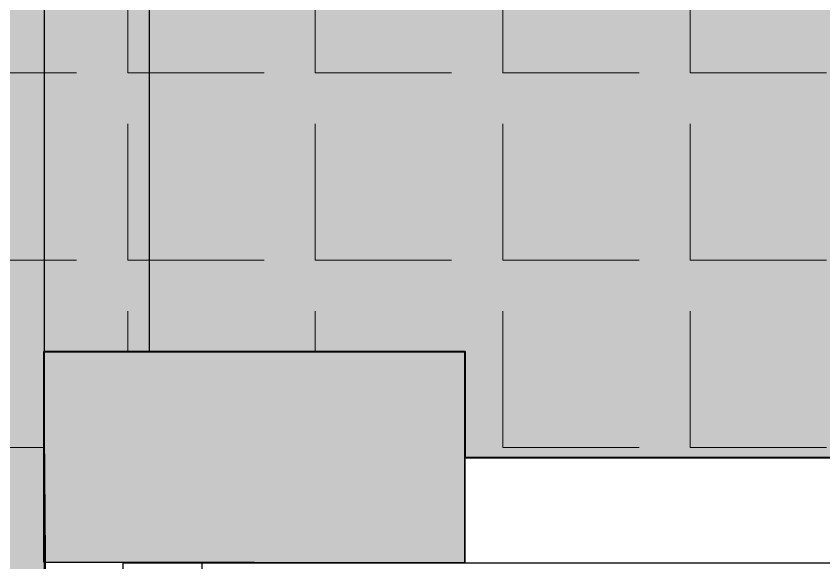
# Model space of a CAD drawing. Header units: millimetres. Extents: x -10496 to -5455, y -188 to 7293.
# Drawn here: x -7520.2 to -7366.7, y 3564.3 to 3668.2 of the extents above; entities that cross this region are included whole.
import ezdxf

# ---------------------------------------------------------------- set-up
doc = ezdxf.new("R2010")
doc.units = ezdxf.units.MM
for name, color, linetype, lineweight in [('.', 142, 'Continuous', 15), ('00 KOLON TARARMA', 43, 'Continuous', 13), ('00 TEFRİŞ', 252, 'Continuous', 13), ('GJC_duvar', 10, 'Continuous', 30), ('GJC_kolon', 87, 'Continuous', 35), ('GJC_ölçüler', 253, 'Continuous', 5)]:
    doc.layers.add(name, color=color, linetype=linetype, lineweight=lineweight)

# ---------------------------------------------------------------- blocks, each defined once
blk = doc.blocks.new('rölöveteyit')
at = {"layer": '.'}
h = blk.add_hatch(color=1, dxfattribs=at)
h.dxf.hatch_style = 1
edge = h.paths.add_edge_path()
edge.add_line((30397.04, -28775.81), (30397.04, -29355.68))
edge.add_line((30397.04, -29355.68), (31597.05, -29355.68))
edge.add_line((31597.05, -29355.68), (31587.02, -28125.53))
edge.add_line((31587.02, -28125.53), (31667.03, -28125.53))
edge.add_line((31667.03, -28125.53), (31667.03, -28145.53))
edge.add_line((31667.03, -28145.53), (31867.04, -28145.68))
edge.add_line((31867.04, -28145.68), (31867.04, -27605.68))
edge.add_line((31867.04, -27605.68), (31667.03, -27605.53))
edge.add_line((31667.03, -27605.53), (31667.03, -27625.53))
edge.add_line((31667.03, -27625.53), (31587.05, -27625.53))
edge.add_line((31587.05, -27625.53), (31587.05, -27605.79))
edge.add_line((31587.05, -27605.79), (31367.05, -27605.79))
edge.add_line((31367.05, -27605.79), (30667.03, -27605.53))
edge.add_line((30667.03, -27605.53), (30667.03, -27625.53))
edge.add_line((30667.03, -27625.53), (30587.03, -27625.53))
edge.add_line((30587.03, -27625.53), (30587.03, -27605.68))
edge.add_line((30587.03, -27605.68), (30387.04, -27605.68))
edge.add_line((30387.04, -27605.68), (30387.04, -28165.53))
edge.add_line((30387.04, -28165.53), (30367.05, -28165.68))
edge.add_line((30367.05, -28165.68), (30366.95, -28345.53))
edge.add_line((30366.95, -28345.53), (30527.04, -28345.61))
edge.add_line((30527.04, -28345.61), (30527.05, -28345.65))
edge.add_line((30527.05, -28345.65), (30666.95, -28345.64))
edge.add_line((30666.95, -28345.64), (30667.15, -28715.53))
edge.add_line((30667.15, -28715.53), (30427, -28715.66))
edge.add_line((30427, -28715.66), (30427, -28775.81))
edge.add_line((30427, -28775.81), (30397.04, -28775.81))
at = {"layer": '00 KOLON TARARMA'}
h = blk.add_hatch(dxfattribs=at)
h.set_pattern_fill('ANSI33', color=256, scale=2, angle=360, style=0)
h.set_pattern_definition([(45, (80672.845, -64092.454), (-8.980256, 8.980256), []), (45, (80681.825, -64092.454), (-8.980256, 8.980256), [6.35, -3.175])])
h.paths.add_polyline_path([(31667.01, -28165.68), (31587.02, -28165.53), (31587.02, -28125.53), (31667.03, -28125.53)])
h.paths.add_polyline_path([(31667.03, -27625.53), (31587.02, -27625.53), (31587.02, -27585.53), (31667.03, -27585.53)])
h.paths.add_polyline_path([(30667.03, -27625.53), (30587.03, -27625.53), (30587.03, -27585.53), (30667.03, -27585.53)])
h.paths.add_polyline_path([(30667.03, -28165.53), (30587.03, -28165.53), (30587.03, -28125.53), (30667.03, -28125.53)])
at = {"color": 7, "true_color": 0xffffff}
for points in [[(31597.05, -29355.68), (31587.02, -28125.53), (31667.03, -28125.53), (31667.03, -28145.53), (31867.04, -28145.68), (31867.04, -27605.68), (31667.03, -27605.53), (31667.03, -27625.53), (31587.05, -27625.53), (31587.05, -27605.79), (31367.05, -27605.79), (30667.03, -27605.53), (30667.03, -27625.53), (30587.03, -27625.53), (30587.03, -27605.68), (30387.04, -27605.68), (30387.04, -28165.53), (30367.05, -28165.68), (30366.95, -28345.53), (30527.04, -28345.61), (30527.05, -28345.65), (30666.95, -28345.64), (30667.15, -28715.53)], [(31597.05, -29355.68), (31587.02, -28125.53), (31667.03, -28125.53), (31667.03, -28145.68), (31867.04, -28145.68), (31867.04, -27605.68), (31667.03, -27605.53), (31667.03, -27625.53), (31587.05, -27625.53), (31587.05, -27605.79), (31367.05, -27605.79), (30667.03, -27605.53), (30667.03, -27625.53), (30587.03, -27625.53), (30587.03, -27605.68), (30387.04, -27605.68), (30387.04, -28165.53), (30367.05, -28165.68), (30366.95, -28345.53), (30527.04, -28345.61), (30527.05, -28345.65), (30666.95, -28345.64), (30667.15, -28715.53)]]:
    blk.add_lwpolyline(points, dxfattribs=at)
at = {"layer": 'GJC_duvar'}
for points in [[(31587.03, -27755.53), (31587.04, -28165.68), (31587.05, -28165.68)], [(31607.03, -27755.53), (31607.04, -28125.53)], [(31667.03, -28145.68), (31867.04, -28145.68)], [(31587.05, -28165.68), (31587.05, -28345.68)], [(31617.04, -28165.68), (31617.04, -28365.68)], [(31617.04, -28165.68), (31867.04, -28165.68)]]:
    blk.add_lwpolyline(points, dxfattribs=at)
at = {"layer": 'GJC_kolon'}
for points in [[(31667.01, -28165.68), (31587.02, -28165.53), (31587.02, -28125.53), (31667.03, -28125.53)], [(31667.01, -28165.68), (31587.04, -28165.53), (31587.04, -28125.53), (31667.05, -28125.53)]]:
    blk.add_lwpolyline(points, close=True, dxfattribs=at)
blk = doc.blocks.new('new ytong')
at = {"layer": '00 TEFRİŞ', "color": 8}
blk.add_line((-19093.34, 3825.56), (-19093.34, 2635.56), dxfattribs=at)
at = {"layer": 'GJC_duvar'}
for points in [[(-19108.34, 3825.56), (-19108.34, 2635.56)], [(-19093.34, 3825.56), (-19093.34, 2635.56)]]:
    blk.add_lwpolyline(points, dxfattribs=at)
at = {"layer": 'GJC_duvar', "color": 3}
blk.add_lwpolyline([(-19108.34, 3825.56), (-18803.34, 3825.56)], dxfattribs=at)

msp = doc.modelspace()

# ---------------------------------------------------------------- hatches: boundary and pattern name
at = {"layer": '.', "true_color": 0x636466}
h = msp.add_hatch(dxfattribs=at)
h.set_pattern_fill('ANGLE', color=251, scale=5.1)
h.set_pattern_definition([(0, (-89361.798, -2434.176), (0, 35.6235), [25.908, -9.7155]), (90, (-89361.798, -2434.176), (-35.6235, 2e-15), [25.908, -9.7155])])
edge = h.paths.add_edge_path()
edge.add_line((-8704.88, 2954.16), (-8704.88, 2374.3))
edge.add_line((-8704.88, 2374.3), (-7504.88, 2374.3))
edge.add_line((-7504.88, 2374.3), (-7514.91, 3604.45))
edge.add_line((-7514.91, 3604.45), (-7434.9, 3604.45))
edge.add_line((-7434.9, 3604.45), (-7434.9, 3584.45))
edge.add_line((-7434.9, 3584.45), (-7234.88, 3584.3))
edge.add_line((-7234.88, 3584.3), (-7234.88, 4124.3))
edge.add_line((-7234.88, 4124.3), (-7434.9, 4124.45))
edge.add_line((-7434.9, 4124.45), (-7434.9, 4104.45))
edge.add_line((-7434.9, 4104.45), (-7514.88, 4104.45))
edge.add_line((-7514.88, 4104.45), (-7514.88, 4124.18))
edge.add_line((-7514.88, 4124.18), (-7734.88, 4124.18))
edge.add_line((-7734.88, 4124.18), (-8434.89, 4124.45))
edge.add_line((-8434.89, 4124.45), (-8434.89, 4104.45))
edge.add_line((-8434.89, 4104.45), (-8514.9, 4104.45))
edge.add_line((-8514.9, 4104.45), (-8514.9, 4124.3))
edge.add_line((-8514.9, 4124.3), (-8714.88, 4124.3))
edge.add_line((-8714.88, 4124.3), (-8714.88, 3564.45))
edge.add_line((-8714.88, 3564.45), (-8734.88, 3564.3))
edge.add_line((-8734.88, 3564.3), (-8734.97, 3384.45))
edge.add_line((-8734.97, 3384.45), (-8574.88, 3384.36))
edge.add_line((-8574.88, 3384.36), (-8574.87, 3384.33))
edge.add_line((-8574.87, 3384.33), (-8434.97, 3384.33))
edge.add_line((-8434.97, 3384.33), (-8434.77, 3014.45))
edge.add_line((-8434.77, 3014.45), (-8674.92, 3014.32))
edge.add_line((-8674.92, 3014.32), (-8674.92, 2954.16))
edge.add_line((-8674.92, 2954.16), (-8704.88, 2954.16))
at = {"layer": '00 KOLON TARARMA'}
h = msp.add_hatch(dxfattribs=at)
h.set_pattern_fill('ANSI33', color=256, scale=2, angle=360, style=0)
h.set_pattern_definition([(45, (41570.921, -32362.48), (-8.980256, 8.980256), []), (45, (41579.902, -32362.48), (-8.980256, 8.980256), [6.35, -3.175])])
h.paths.add_polyline_path([(-7434.91, 3564.3), (-7514.91, 3564.45), (-7514.91, 3604.45), (-7434.9, 3604.45)])
h.paths.add_polyline_path([(-7434.9, 4104.45), (-7514.91, 4104.45), (-7514.91, 4144.45), (-7434.9, 4144.45)])
h.paths.add_polyline_path([(-8434.89, 4104.45), (-8514.9, 4104.45), (-8514.9, 4144.45), (-8434.89, 4144.45)])
h.paths.add_polyline_path([(-8434.89, 3564.45), (-8514.9, 3564.45), (-8514.9, 3604.45), (-8434.89, 3604.45)])

# ---------------------------------------------------------------- linework, layer by layer
at = {"color": 7, "true_color": 0xffffff}
for points in [[(-8704.88, 2374.3), (-7504.88, 2374.3), (-7514.91, 3604.45), (-7434.9, 3604.45), (-7434.9, 3584.3), (-7234.88, 3584.3), (-7234.88, 4124.3)], [(-7434.9, 3584.45), (-7234.88, 3584.3)]]:
    msp.add_lwpolyline(points, dxfattribs=at)
at = {"layer": 'GJC_duvar'}
msp.add_line((-7484.88, 3564.3), (-7484.88, 2374.3), dxfattribs=at)
for points in [[(-7514.89, 3974.45), (-7514.88, 3564.3), (-7514.88, 3564.3)], [(-7494.89, 3974.45), (-7494.88, 3604.45)], [(-7434.9, 3584.3), (-7234.88, 3584.3)], [(-7514.88, 3564.3), (-7514.88, 3384.3)], [(-7484.88, 3564.3), (-7234.88, 3564.3)]]:
    msp.add_lwpolyline(points, dxfattribs=at)
at = {"layer": 'GJC_kolon'}
for points in [[(-7434.91, 3564.3), (-7514.91, 3564.45), (-7514.91, 3604.45), (-7434.9, 3604.45)], [(-7434.91, 3564.3), (-7514.88, 3564.45), (-7514.88, 3604.45), (-7434.88, 3604.45)]]:
    msp.add_lwpolyline(points, close=True, dxfattribs=at)

# ---------------------------------------------------------------- next in the draw order: block references
at = {"layer": 'GJC_ölçüler'}
msp.add_blockref('rölöveteyit', (-39101.92, 31729.97), dxfattribs=at)

# ---------------------------------------------------------------- next in the draw order: block references
at = {"layer": 'GJC_duvar', "color": 41, "true_color": 0xf4ee51}
msp.add_blockref('new ytong', (11608.46, -261.26), dxfattribs=at)

doc.saveas('drawing.dxf')
